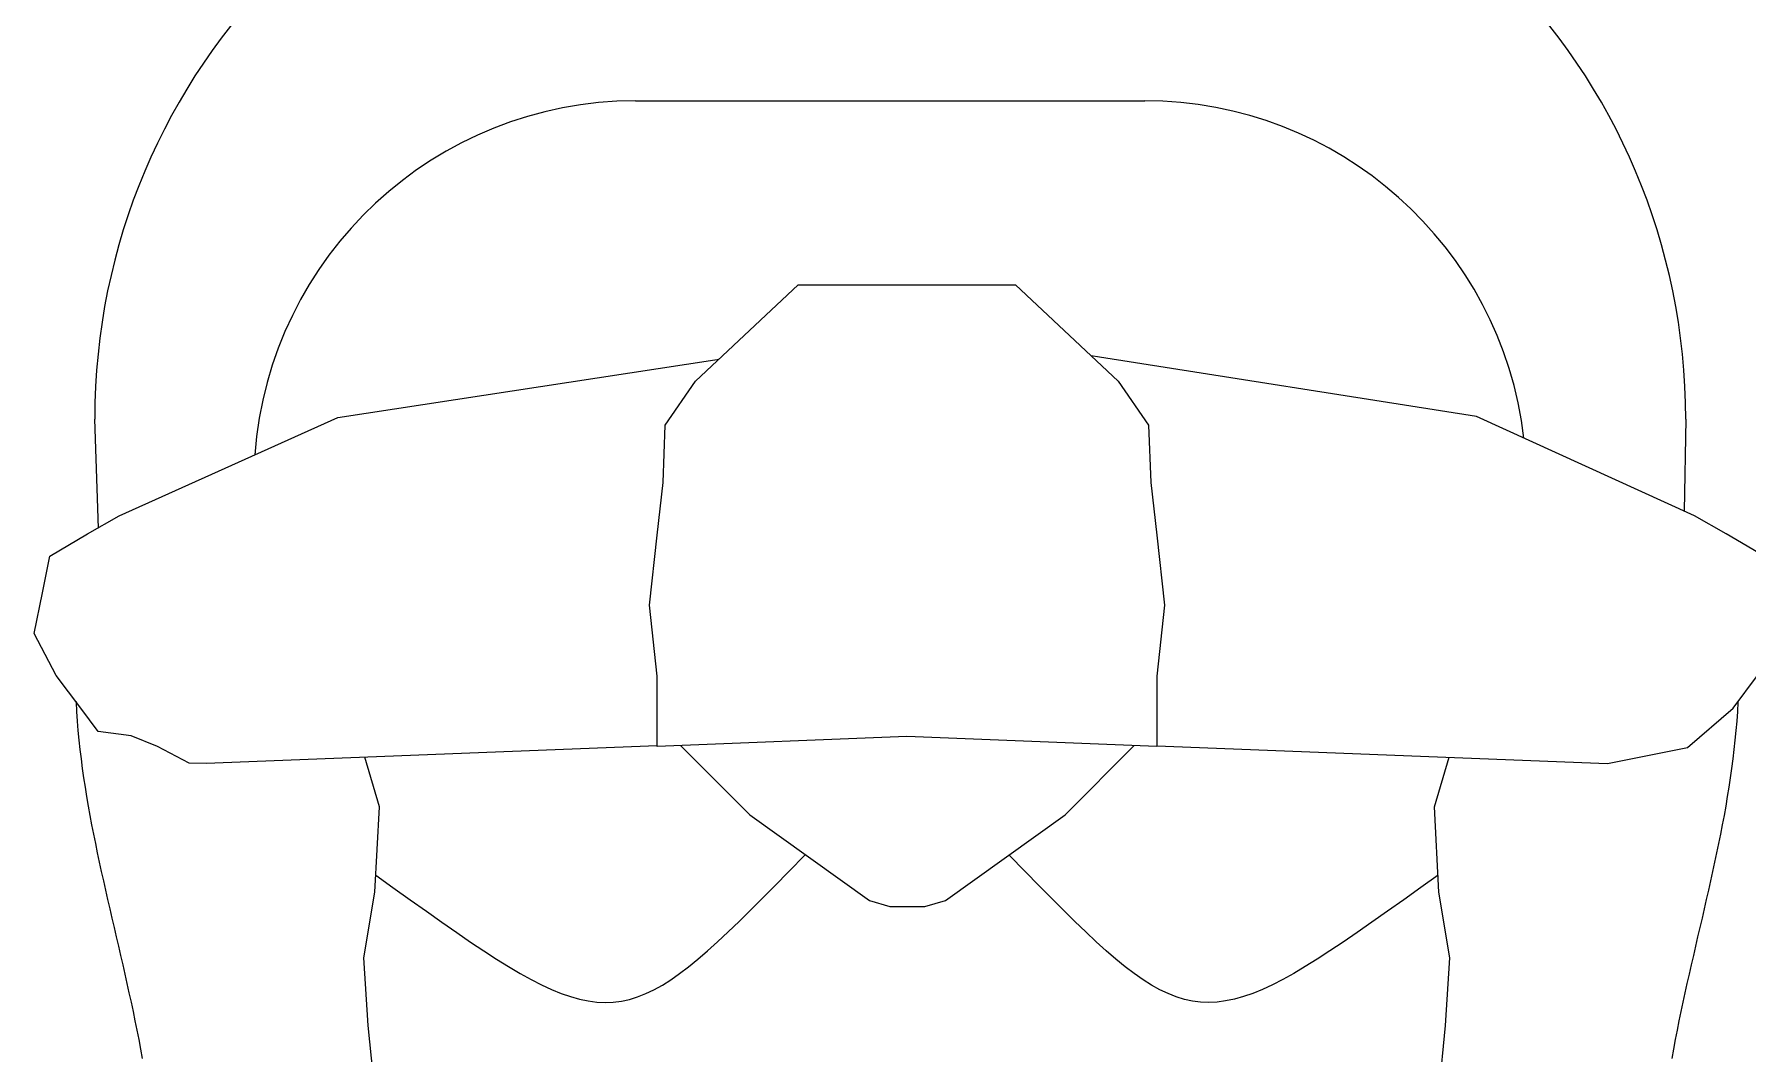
# Model space of a CAD drawing. Header units: millimetres. Extents: x -155 to 94595, y -3153 to 63413.
# Drawn here: x 91488 to 92026, y 48628 to 48948 of the extents above; entities that cross this region are included whole.
import ezdxf

# ---------------------------------------------------------------- set-up
doc = ezdxf.new("R2010")
doc.units = ezdxf.units.MM
doc.layers.add('int', color=185, linetype='Continuous')

msp = doc.modelspace()

# ---------------------------------------------------------------- linework, layer by layer
at = {"layer": 'int'}
for p, q in [((91676.935, 48926.989), (91836.935, 48926.989)), ((91695.781, 48838.859), (91728.042, 48869.122)), ((91728.042, 48869.122), (91728.042, 48869.122)), ((91728.042, 48869.122), (91762.198, 48869.122)), ((91762.198, 48869.122), (91796.354, 48869.122)), ((91796.354, 48869.122), (91796.354, 48869.122)), ((91796.354, 48869.122), (91828.616, 48838.859)), ((91583.351, 48827.442), (91701.866, 48845.594)), ((91701.866, 48845.594), (91703.174, 48845.794)), ((91822.758, 48846.459), (91820.06, 48846.885)), ((91941.189, 48827.759), (91822.758, 48846.459)), ((91686.231, 48825.065), (91695.781, 48838.859)), ((91828.616, 48838.859), (91838.165, 48825.065)), ((91508.079, 48792.72), (91506.935, 48826.989)), ((91514.642, 48796.593), (91583.351, 48827.442)), ((91583.351, 48827.442), (91583.351, 48827.442)), ((92009.754, 48796.593), (91941.189, 48827.759)), ((91941.189, 48827.759), (91941.189, 48827.759)), ((92006.935, 48826.989), (92006.415, 48798.111)), ((91685.54, 48807.075), (91686.231, 48825.065)), ((91838.165, 48825.065), (91838.856, 48807.075)), ((91683.705, 48790.555), (91685.54, 48807.075)), ((91838.856, 48807.075), (91840.691, 48790.555)), ((91504.698, 48790.911), (91514.642, 48796.593)), ((92019.698, 48790.911), (92009.754, 48796.593)), ((91492.787, 48783.927), (91504.698, 48790.911)), ((91681.257, 48768.529), (91683.705, 48790.555)), ((91840.691, 48790.555), (91843.139, 48768.529)), ((92031.609, 48783.927), (92019.698, 48790.911)), ((91490.49, 48772.441), (91492.787, 48783.927)), ((91487.938, 48759.679), (91490.49, 48772.441)), ((91683.705, 48746.277), (91681.257, 48768.529)), ((91843.139, 48768.529), (91840.691, 48746.277)), ((91494.863, 48746.485), (91487.938, 48759.679)), ((91502.566, 48736.214), (91494.863, 48746.485)), ((91683.705, 48724.138), (91683.705, 48746.277)), ((91840.691, 48746.277), (91840.691, 48724.138)), ((92021.83, 48736.214), (92029.533, 48746.485)), ((91501.055, 48738.229), (91501.06, 48738.094)), ((91501.06, 48738.094), (91501.223, 48735.102)), ((91501.223, 48735.102), (91501.429, 48732.115)), ((91508.063, 48728.884), (91502.566, 48736.214)), ((92007.508, 48723.8), (92021.83, 48736.214)), ((92023.173, 48735.102), (92022.967, 48732.115)), ((92023.336, 48738.094), (92023.173, 48735.102)), ((92023.342, 48738.229), (92023.336, 48738.094)), ((91501.429, 48732.115), (91501.675, 48729.133)), ((91501.675, 48729.133), (91501.96, 48726.156)), ((91518.356, 48727.483), (91508.063, 48728.884)), ((92022.721, 48729.133), (92022.436, 48726.156)), ((92022.967, 48732.115), (92022.721, 48729.133)), ((91501.96, 48726.156), (91502.281, 48723.183)), ((91526.718, 48724.138), (91518.356, 48727.483)), ((91536.591, 48718.847), (91526.718, 48724.138)), ((91683.704, 48724.375), (91541.99, 48718.81)), ((91762.198, 48727.278), (91683.705, 48724.138)), ((91691.057, 48724.432), (91712.81, 48702.679)), ((91840.691, 48724.138), (91762.198, 48727.278)), ((91811.913, 48702.679), (91833.653, 48724.419)), ((91840.692, 48724.375), (91982.406, 48718.81)), ((91982.406, 48718.81), (92007.508, 48723.8)), ((92007.508, 48723.8), (92007.508, 48723.8)), ((92022.436, 48726.156), (92022.115, 48723.183)), ((91502.281, 48723.183), (91502.638, 48720.215)), ((91502.638, 48720.215), (91503.028, 48717.25)), ((91541.99, 48718.81), (91536.591, 48718.847)), ((91536.591, 48718.847), (91536.591, 48718.847)), ((91596.408, 48705.131), (91591.836, 48720.752)), ((91927.988, 48705.131), (91932.564, 48720.767)), ((92021.758, 48720.215), (92021.368, 48717.25)), ((92022.115, 48723.183), (92021.758, 48720.215)), ((91503.028, 48717.25), (91503.45, 48714.289)), ((91503.45, 48714.289), (91503.901, 48711.332)), ((92020.947, 48714.289), (92020.495, 48711.332)), ((92021.368, 48717.25), (92020.947, 48714.289)), ((91503.901, 48711.332), (91504.38, 48708.378)), ((91504.38, 48708.378), (91504.885, 48705.427)), ((92020.016, 48708.378), (92019.511, 48705.427)), ((92020.495, 48711.332), (92020.016, 48708.378)), ((91504.885, 48705.427), (91505.414, 48702.479)), ((91505.414, 48702.479), (91505.966, 48699.534)), ((91594.993, 48678.389), (91596.408, 48705.131)), ((91596.408, 48705.131), (91596.408, 48705.131)), ((91712.81, 48702.679), (91712.81, 48702.679)), ((91712.81, 48702.679), (91750.449, 48675.794)), ((91774.274, 48675.794), (91811.913, 48702.679)), ((91811.913, 48702.679), (91811.913, 48702.679)), ((91929.403, 48678.389), (91927.988, 48705.131)), ((91927.988, 48705.131), (91927.988, 48705.131)), ((92018.982, 48702.479), (92018.43, 48699.534)), ((92019.511, 48705.427), (92018.982, 48702.479)), ((91505.966, 48699.534), (91506.539, 48696.591)), ((91506.539, 48696.591), (91507.131, 48693.65)), ((92017.857, 48696.591), (92017.266, 48693.65)), ((92018.43, 48699.534), (92017.857, 48696.591)), ((91507.131, 48693.65), (91507.739, 48690.712)), ((92017.266, 48693.65), (92016.657, 48690.712)), ((91507.739, 48690.712), (91508.363, 48687.775)), ((91508.363, 48687.775), (91509.001, 48684.84)), ((91724.948, 48684.749), (91730.286, 48690.196)), ((91799.448, 48684.749), (91794.245, 48690.059)), ((92016.033, 48687.775), (92015.395, 48684.84)), ((92016.657, 48690.712), (92016.033, 48687.775)), ((91509.001, 48684.84), (91509.651, 48681.906)), ((91509.651, 48681.906), (91510.31, 48678.973)), ((91595.275, 48683.752), (91600.676, 48679.869)), ((91716.805, 48676.492), (91720.775, 48680.503)), ((91720.775, 48680.503), (91724.948, 48684.749)), ((91803.621, 48680.503), (91799.448, 48684.749)), ((91807.591, 48676.492), (91803.621, 48680.503)), ((91929.121, 48683.752), (91923.72, 48679.869)), ((92014.746, 48681.906), (92014.086, 48678.973)), ((92015.395, 48684.84), (92014.746, 48681.906)), ((91510.31, 48678.973), (91510.978, 48676.042)), ((91510.978, 48676.042), (91511.652, 48673.111)), ((91591.549, 48657.726), (91594.993, 48678.389)), ((91600.676, 48679.869), (91606.074, 48675.999)), ((91606.074, 48675.999), (91611.2, 48672.346)), ((91713.026, 48672.716), (91716.805, 48676.492)), ((91750.449, 48675.794), (91756.864, 48673.889)), ((91767.859, 48673.889), (91774.274, 48675.794)), ((91811.37, 48672.716), (91807.591, 48676.492)), ((91918.322, 48675.999), (91913.196, 48672.346)), ((91923.72, 48679.869), (91918.322, 48675.999)), ((91932.847, 48657.726), (91929.403, 48678.389)), ((92013.419, 48676.042), (92012.745, 48673.111)), ((92014.086, 48678.973), (92013.419, 48676.042)), ((91511.652, 48673.111), (91512.33, 48670.18)), ((91512.33, 48670.18), (91513.012, 48667.25)), ((91611.2, 48672.346), (91616.067, 48668.909)), ((91709.423, 48669.173), (91713.026, 48672.716)), ((91756.864, 48673.889), (91756.864, 48673.889)), ((91756.864, 48673.889), (91767.859, 48673.889)), ((91767.859, 48673.889), (91767.859, 48673.889)), ((91814.973, 48669.173), (91811.37, 48672.716)), ((91913.196, 48672.346), (91908.329, 48668.909)), ((92012.066, 48670.18), (92011.385, 48667.25)), ((92012.745, 48673.111), (92012.066, 48670.18)), ((91513.012, 48667.25), (91513.694, 48664.32)), ((91513.694, 48664.32), (91514.376, 48661.39)), ((91616.067, 48668.909), (91620.69, 48665.689)), ((91620.69, 48665.689), (91625.082, 48662.686)), ((91702.693, 48662.786), (91705.983, 48665.863)), ((91705.983, 48665.863), (91709.423, 48669.173)), ((91818.413, 48665.863), (91814.973, 48669.173)), ((91821.703, 48662.786), (91818.413, 48665.863)), ((91903.706, 48665.689), (91899.314, 48662.686)), ((91908.329, 48668.909), (91903.706, 48665.689)), ((92010.702, 48664.32), (92010.021, 48661.39)), ((92011.385, 48667.25), (92010.702, 48664.32)), ((91514.376, 48661.39), (91515.055, 48658.459)), ((91625.082, 48662.686), (91629.257, 48659.902)), ((91629.257, 48659.902), (91633.227, 48657.337)), ((91696.506, 48657.328), (91699.538, 48659.941)), ((91699.538, 48659.941), (91702.693, 48662.786)), ((91824.858, 48659.941), (91821.703, 48662.786)), ((91827.89, 48657.328), (91824.858, 48659.941)), ((91895.139, 48659.902), (91891.169, 48657.337)), ((91899.314, 48662.686), (91895.139, 48659.902)), ((92010.021, 48661.39), (92009.342, 48658.459)), ((91515.055, 48658.459), (91515.729, 48655.528)), ((91515.729, 48655.528), (91516.398, 48652.596)), ((91592.912, 48636.501), (91591.549, 48657.726)), ((91633.227, 48657.337), (91637.008, 48654.991)), ((91637.008, 48654.991), (91640.611, 48652.865)), ((91690.754, 48652.793), (91693.583, 48654.945)), ((91693.583, 48654.945), (91696.506, 48657.328)), ((91830.813, 48654.945), (91827.89, 48657.328)), ((91833.642, 48652.793), (91830.813, 48654.945)), ((91887.389, 48654.991), (91883.785, 48652.865)), ((91891.169, 48657.337), (91887.389, 48654.991)), ((91931.484, 48636.501), (91932.847, 48657.726)), ((92008.667, 48655.528), (92007.998, 48652.596)), ((92009.342, 48658.459), (92008.667, 48655.528)), ((91516.398, 48652.596), (91517.058, 48649.663)), ((91517.058, 48649.663), (91517.709, 48646.729)), ((91640.611, 48652.865), (91644.052, 48650.959)), ((91644.052, 48650.959), (91647.343, 48649.274)), ((91647.343, 48649.274), (91650.498, 48647.811)), ((91682.704, 48647.715), (91685.328, 48649.179)), ((91685.328, 48649.179), (91688.007, 48650.871)), ((91688.007, 48650.871), (91690.754, 48652.793)), ((91836.389, 48650.871), (91833.642, 48652.793)), ((91839.068, 48649.179), (91836.389, 48650.871)), ((91841.692, 48647.715), (91839.068, 48649.179)), ((91877.053, 48649.274), (91873.898, 48647.811)), ((91880.344, 48650.959), (91877.053, 48649.274)), ((91883.785, 48652.865), (91880.344, 48650.959)), ((92007.338, 48649.663), (92006.687, 48646.729)), ((92007.998, 48652.596), (92007.338, 48649.663)), ((91517.709, 48646.729), (91518.348, 48643.793)), ((91518.348, 48643.793), (91518.974, 48640.856)), ((91650.498, 48647.811), (91653.531, 48646.57)), ((91653.531, 48646.57), (91656.455, 48645.551)), ((91656.455, 48645.551), (91659.284, 48644.755)), ((91659.284, 48644.755), (91662.031, 48644.182)), ((91662.031, 48644.182), (91664.71, 48643.834)), ((91664.71, 48643.834), (91667.335, 48643.71)), ((91667.335, 48643.71), (91669.919, 48643.812)), ((91669.919, 48643.812), (91672.476, 48644.139)), ((91672.476, 48644.139), (91675.02, 48644.692)), ((91675.02, 48644.692), (91677.563, 48645.472)), ((91677.563, 48645.472), (91680.12, 48646.48)), ((91680.12, 48646.48), (91682.704, 48647.715)), ((91844.276, 48646.48), (91841.692, 48647.715)), ((91846.833, 48645.472), (91844.276, 48646.48)), ((91849.377, 48644.692), (91846.833, 48645.472)), ((91851.92, 48644.139), (91849.377, 48644.692)), ((91854.477, 48643.812), (91851.92, 48644.139)), ((91857.061, 48643.71), (91854.477, 48643.812)), ((91859.686, 48643.834), (91857.061, 48643.71)), ((91862.365, 48644.182), (91859.686, 48643.834)), ((91865.113, 48644.755), (91862.365, 48644.182)), ((91867.941, 48645.551), (91865.113, 48644.755)), ((91870.865, 48646.57), (91867.941, 48645.551)), ((91873.898, 48647.811), (91870.865, 48646.57)), ((92006.048, 48643.793), (92005.422, 48640.856)), ((92006.687, 48646.729), (92006.048, 48643.793)), ((91518.974, 48640.856), (91519.585, 48637.917)), ((91519.585, 48637.917), (91520.179, 48634.976)), ((92004.811, 48637.917), (92004.217, 48634.976)), ((92005.422, 48640.856), (92004.811, 48637.917)), ((91520.179, 48634.976), (91520.754, 48632.032)), ((91520.754, 48632.032), (91521.309, 48629.086)), ((91594.993, 48615.687), (91592.912, 48636.501)), ((91929.403, 48615.687), (91931.484, 48636.501)), ((92003.642, 48632.032), (92003.087, 48629.086)), ((92004.217, 48634.976), (92003.642, 48632.032)), ((91521.309, 48629.086), (91521.841, 48626.137)), ((92003.087, 48629.086), (92002.555, 48626.137))]:
    msp.add_line(p, q, dxfattribs=at)
for centre, radius, start, end in [((91706.935, 48826.989), 200, 90, 180), ((91806.935, 48826.989), 200, 0, 90), ((91676.935, 48806.989), 120, 90, 175.82536), ((91836.935, 48806.989), 120, 6.69227, 90)]:
    msp.add_arc(centre, radius, start, end, dxfattribs=at)

doc.saveas('drawing.dxf')
